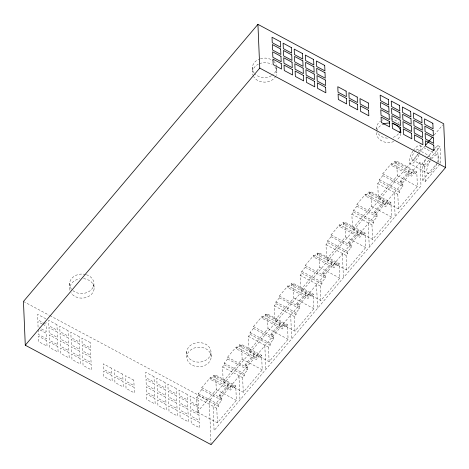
<?xml version="1.0" encoding="UTF-8"?>
<svg xmlns="http://www.w3.org/2000/svg" width="469" height="469" viewBox="0 0 469 469"><rect width="100%" height="100%" fill="white"/><g stroke="black" fill="none" stroke-linecap="round" stroke-linejoin="round"><path stroke-width="0.35" stroke-dasharray="2.35 1.76" d="M235.749 385.823L234.025 387.863L213.94 377.111L215.664 375.077L235.749 385.823L236.358 400.409L217.393 422.821L197.308 412.075L196.699 397.489L198.422 395.449L198.346 393.626L201.793 389.551L201.717 387.728L210.341 377.539L230.426 388.291M261.608 355.262L259.885 357.296L239.8 346.55L241.523 344.51L261.608 355.262L262.224 369.848L243.259 392.26L223.174 381.514L222.558 366.922L224.288 364.888L224.211 363.065L227.658 358.99L227.582 357.167L236.2 346.978L256.285 357.724M287.474 324.7L285.75 326.735L265.665 315.989L267.389 313.949L287.474 324.7L288.083 339.286L269.118 361.699L249.033 350.947L248.423 336.361L250.147 334.321L250.071 332.498L253.518 328.423L253.442 326.6L262.06 316.417L282.145 327.163M313.333 294.133L311.609 296.173L291.525 285.422L293.248 283.387L313.333 294.133L313.943 308.719L294.978 331.137L274.893 320.386L274.283 305.8L276.007 303.76L275.93 301.936L279.377 297.862L279.301 296.039L287.925 285.85L308.01 296.601M339.198 263.572L337.469 265.612L317.384 254.86L319.108 252.82L339.198 263.572L339.808 278.158L320.843 300.57L300.758 289.824L300.142 275.233L301.872 273.198L301.796 271.375L305.243 267.301L305.167 265.477L313.784 255.288L333.869 266.04M365.058 233.011L363.334 235.045L343.249 224.299L344.973 222.259L365.058 233.011L365.668 247.597L346.702 270.009L326.617 259.257L326.008 244.671L327.731 242.637L327.655 240.814L331.102 236.734L331.026 234.91L339.644 224.727L359.735 235.473M390.917 202.444L389.194 204.484L369.109 193.732L370.832 191.698L390.917 202.444L391.527 217.036L372.562 239.448L352.477 228.696L351.867 214.11L353.591 212.07L353.515 210.247L356.962 206.172L356.886 204.349L365.509 194.16L385.594 204.912M416.783 171.883L415.053 173.923L394.968 163.171L396.692 161.137L416.783 171.883L417.392 186.469L398.427 208.881L378.342 198.135L377.727 183.549L379.456 181.509L379.38 179.686L382.827 175.611L382.751 173.788L391.369 163.599L411.454 174.351M233.949 386.04L230.502 390.114L210.417 379.362L213.864 375.288L233.949 386.04L234.025 387.863M259.808 355.473L256.361 359.547L236.276 348.801L239.723 344.727L259.808 355.473L259.885 357.296M285.674 324.911L282.227 328.986L262.136 318.24L265.589 314.16L285.674 324.911L285.75 326.735M311.533 294.35L308.086 298.425L288.001 287.673L291.448 283.598L311.533 294.35L311.609 296.173M337.393 263.789L333.946 267.863L313.861 257.112L317.308 253.037L337.393 263.789L337.469 265.612M363.258 233.222L359.811 237.296L339.72 226.55L343.173 222.476L363.258 233.222L363.334 235.045M389.118 202.661L385.67 206.735L365.586 195.983L369.033 191.909L389.118 202.661L389.194 204.484M414.977 172.1L411.53 176.174L391.445 165.422L394.892 161.348L414.977 172.1L415.053 173.923M197.308 412.075L216.273 389.663L215.664 375.077M223.174 381.514L242.139 359.096L241.523 344.51M249.033 350.947L267.998 328.535L267.389 313.949M274.893 320.386L293.858 297.973L293.248 283.387M300.758 289.824L319.723 267.412L319.108 252.82M326.617 259.257L345.583 236.845L344.973 222.259M352.477 228.696L371.442 206.284L370.832 191.698M378.342 198.135L397.307 175.723L396.692 161.137M211.073 444.647L209.238 400.889L418.19 153.955M418.659 153.392L424.808 146.129M434.259 134.955L442.771 124.901M227.84 385.125L227.916 386.948L219.293 397.132L219.216 395.308L227.84 385.125L230.349 386.468L230.502 390.114M253.7 354.558L253.776 356.381L245.152 366.57L245.076 364.747L253.7 354.558L256.209 355.901L256.361 359.547M279.559 323.997L279.635 325.82L271.018 336.009L270.941 334.186L279.559 323.997L282.068 325.339L282.227 328.986M305.425 293.436L305.501 295.259L296.877 305.442L296.801 303.619L305.425 293.436L307.934 294.778L308.086 298.425M331.284 262.869L331.36 264.692L322.736 274.881L322.66 273.058L331.284 262.869L333.793 264.217L333.946 267.863M357.144 232.307L357.22 234.131L348.602 244.32L348.526 242.496L357.144 232.307L359.653 233.65L359.811 237.296M383.009 201.746L383.085 203.569L374.461 213.758L374.385 211.935L383.009 201.746L385.518 203.089L385.67 206.735M408.868 171.179L408.945 173.008L400.321 183.191L400.245 181.368L408.868 171.179L411.377 172.528L411.53 176.174M217.393 422.821L216.784 408.235L218.507 406.201L218.431 404.378L221.878 400.303L221.726 396.651L219.216 395.308M243.259 392.26L242.649 377.674L244.372 375.634L244.296 373.811L247.743 369.736L247.591 366.09L245.076 364.747M269.118 361.699L268.508 347.113L270.232 345.073L270.156 343.249L273.603 339.175L273.45 335.528L270.941 334.186M294.978 331.137L294.368 316.546L296.091 314.511L296.015 312.688L299.462 308.614L299.31 304.967L296.801 303.619M320.843 300.57L320.233 285.984L321.957 283.95L321.881 282.121L325.328 278.047L325.175 274.4L322.66 273.058M346.702 270.009L346.093 255.423L347.816 253.383L347.74 251.56L351.187 247.485L351.035 243.839L348.526 242.496M372.562 239.448L371.952 224.856L373.676 222.822L373.6 220.999L377.047 216.924L376.894 213.278L374.385 211.935M398.427 208.881L397.818 194.295L399.541 192.261L399.465 190.437L402.912 186.363L402.76 182.711L400.245 181.368M439.805 164.297L425.231 181.521L422.716 180.178L422.03 163.763L426.262 158.762M426.731 158.211L432.846 150.983M435.197 148.204L437.548 145.431L440.057 146.774L440.743 163.183L438.234 161.84L437.548 145.431M425.231 181.521L424.539 165.111L440.057 146.774M422.716 180.178L438.234 161.84M420.013 145.642L437.589 155.046M417.832 149.658L429.885 156.107M422.03 163.763L424.539 165.111M412.304 159.823L424.357 166.272A5.786 2.058 -61.8 0 0 429.54 160.902M412.937 151.094A10.359 3.682 -61.8 0 0 410.123 163.839L427.693 173.243M397.307 175.723L417.392 186.469M382.751 173.788L402.836 184.534M382.827 175.611L402.912 186.363M379.38 179.686L399.465 190.437M379.456 181.509L399.541 192.261M377.727 183.549L397.818 194.295M371.442 206.284L391.527 217.036M356.886 204.349L376.97 215.101M356.962 206.172L377.047 216.924M353.515 210.247L373.6 220.999M353.591 212.07L373.676 222.822M351.867 214.11L371.952 224.856M345.583 236.845L365.668 247.597M331.026 234.91L351.111 245.662M331.102 236.734L351.187 247.485M327.655 240.814L347.74 251.56M327.731 242.637L347.816 253.383M326.008 244.671L346.093 255.423M319.723 267.412L339.808 278.158M305.167 265.477L325.252 276.223M305.243 267.301L325.328 278.047M301.796 271.375L321.881 282.121M301.872 273.198L321.957 283.95M300.142 275.233L320.233 285.984M293.858 297.973L313.943 308.719M279.301 296.039L299.386 306.79M279.377 297.862L299.462 308.614M275.93 301.936L296.015 312.688M276.007 303.76L296.091 314.511M274.283 305.8L294.368 316.546M267.998 328.535L288.083 339.286M253.442 326.6L273.527 337.352M253.518 328.423L273.603 339.175M250.071 332.498L270.156 343.249M250.147 334.321L270.232 345.073M248.423 336.361L268.508 347.113M242.139 359.096L262.224 369.848M227.582 357.167L247.667 367.913M227.658 358.99L247.743 369.736M224.211 363.065L244.296 373.811M224.288 364.888L244.372 375.634M222.558 366.922L242.649 377.674M216.273 389.663L236.358 400.409M201.717 387.728L221.802 398.48M201.793 389.551L221.878 400.303M198.346 393.626L218.431 404.378M23.45 301.456L49.257 315.268M49.902 315.608L209.238 400.889M198.422 395.449L218.507 406.201M196.699 397.489L216.784 408.235M45.862 318.797L37.543 314.347L37.772 319.817L42.89 322.555M43.535 322.895L46.091 324.267L46.009 322.215M42.327 324.038L37.848 321.64L38.077 327.11M42.966 324.378L46.167 326.09L46.396 331.56L39.361 327.796M40.076 329.959L46.472 333.383L46.707 338.853L38.388 334.403L38.182 329.613M394.892 161.348L394.968 163.171M394.136 192.9L395.133 216.608M391.369 163.599L391.445 165.422M376.337 127.849L376.396 129.309M369.033 191.909L369.109 193.732M368.276 223.467L369.267 247.169M365.509 194.16L365.586 195.983M343.173 222.476L343.249 224.299M342.417 254.028L343.408 277.73M339.644 224.727L339.72 226.55M317.308 253.037L317.384 254.86M316.552 284.589L317.548 308.291M313.784 255.288L313.861 257.112M291.448 283.598L291.525 285.422M290.692 315.15L291.683 338.858M287.925 285.85L288.001 287.673M276.657 68.404L276.851 72.959M265.589 314.16L265.665 315.989M264.833 345.717L265.823 369.42M252.369 67.243L252.557 71.804M262.06 316.417L262.136 318.24M239.723 344.727L239.8 346.55M238.967 376.279L239.964 399.981M236.2 346.978L236.276 348.801M213.864 375.288L213.94 377.111M210.968 352.952A12.188 9.755 -2.4 0 1 191.927 360.526A12.188 9.755 -2.4 0 1 193.574 343.642A12.188 9.755 -2.4 0 1 210.968 352.952L211.161 357.513A12.188 9.755 -2.4 0 1 192.114 365.081A12.188 9.755 -2.4 0 1 193.761 348.203A12.188 9.755 -2.4 0 1 211.161 357.513M210.341 377.539L210.417 379.362M186.68 351.791L186.867 356.352M93.906 284.378L94.093 288.939M69.611 283.223L69.805 287.778M431.621 158.903A10.359 3.682 -61.8 0 1 437.688 155.116A10.359 3.682 -61.8 0 1 437.219 163.03M436.703 164.238A10.359 3.682 -61.8 0 1 427.593 173.178A10.359 3.682 -61.8 0 1 430.876 159.952M413.3 150.543A10.359 3.682 -61.8 0 1 419.562 145.472A10.359 3.682 -61.8 0 1 420.277 151.839M419.128 154.829A10.359 3.682 -61.8 0 1 410.123 163.839M427.828 156.839A5.786 2.058 -61.8 0 1 430.319 158.346M424.357 166.272A5.786 2.058 -61.8 0 1 426.133 158.844M415.774 150.391A5.786 2.058 -61.8 0 1 418.272 151.897M417.486 154.453A5.786 2.058 -61.8 0 1 412.099 159.642A5.786 2.058 -61.8 0 1 414.924 151.276M274.916 66.909A12.188 9.755 -2.4 0 1 276.188 75.462M275.901 76.06A12.188 9.755 -2.4 0 1 264.95 82.139A12.188 9.755 -2.4 0 1 253.711 76.752M253.395 76.177A12.188 9.755 -2.4 0 1 258.337 64.153M259.457 63.655A12.188 9.755 -2.4 0 1 271.598 64.23M400.807 133.384A12.188 9.755 -2.4 0 1 396.581 140.108M393.913 141.532A12.188 9.755 -2.4 0 1 377.668 137.177A12.188 9.755 -2.4 0 1 383.413 124.074M83.535 278.656A12.188 9.755 -2.4 0 1 91.813 293.946A12.188 9.755 -2.4 0 1 70.954 292.732M69.975 290.323A12.188 9.755 -2.4 0 1 79.724 278.797M276.681 67.126A12.188 9.755 -2.4 0 1 272.43 75.122M271.416 75.761A12.188 9.755 -2.4 0 1 255.253 74.307M254.298 73.299A12.188 9.755 -2.4 0 1 259.263 59.094M260.442 58.684A12.188 9.755 -2.4 0 1 273.239 60.882M273.773 61.339A12.188 9.755 -2.4 0 1 276.493 65.859M398.521 133.8A12.188 9.755 -2.4 0 1 391.943 137.734M387.529 138.173A12.188 9.755 -2.4 0 1 376.894 131.619M376.314 129.127A12.188 9.755 -2.4 0 1 380.564 121.125M382.112 120.205A12.188 9.755 -2.4 0 1 383.232 119.701M390.695 118.798A12.188 9.755 -2.4 0 1 399.107 123.499M86.413 274.711A12.188 9.755 -2.4 0 1 91.619 289.385A12.188 9.755 -2.4 0 1 72.496 290.282M71.546 289.273A12.188 9.755 -2.4 0 1 72.191 277.906A12.188 9.755 -2.4 0 1 85.821 274.535M420.001 162.338L213.108 406.84L214.099 430.548L420.992 186.041L420.001 162.338M56.954 324.736L48.635 320.28L48.864 325.75L57.183 330.205L56.954 324.736M68.046 330.668L59.727 326.219L59.956 331.689L68.275 336.138L68.046 330.668M79.138 336.607L70.819 332.152L71.048 337.627L79.367 342.077L79.138 336.607M90.23 342.54L81.911 338.09L82.139 343.56L90.458 348.016L90.23 342.54M154.008 376.677L145.689 372.222L145.918 377.692L154.237 382.147L154.008 376.677M165.1 382.61L156.781 378.161L157.009 383.63L165.328 388.086L165.1 382.61M176.192 388.549L167.873 384.099L168.101 389.569L176.42 394.019L176.192 388.549M187.283 394.488L178.965 390.032L179.193 395.502L187.512 399.957L187.283 394.488M198.375 400.42L190.056 395.971L190.285 401.441L198.604 405.89L198.375 400.42M57.259 332.029L48.94 327.573L49.169 333.043L57.488 337.498L57.259 332.029M68.351 337.961L60.032 333.512L60.261 338.981L68.58 343.431L68.351 337.961M79.443 343.9L71.124 339.45L71.352 344.92L79.671 349.37L79.443 343.9M90.535 349.839L82.216 345.383L82.444 350.853L90.763 355.309L90.535 349.839M154.313 383.97L145.994 379.521L146.222 384.99L154.541 389.44L154.313 383.97M165.405 389.909L157.086 385.454L157.314 390.923L165.633 395.379L165.405 389.909M176.496 395.842L168.178 391.392L168.406 396.862L176.725 401.312L176.496 395.842M187.588 401.781L179.269 397.325L179.498 402.795L187.817 407.25L187.588 401.781M198.68 407.713L190.361 403.264L190.59 408.734L198.909 413.183L198.68 407.713M57.564 339.322L49.245 334.866L49.48 340.342L57.798 344.791L57.564 339.322M68.656 345.254L60.337 340.805L60.571 346.274L68.89 350.73L68.656 345.254M79.748 351.193L71.429 346.743L71.663 352.213L79.982 356.663L79.748 351.193M90.839 357.132L82.521 352.676L82.755 358.146L91.074 362.601L90.839 357.132M111.64 368.259L103.321 363.809L103.549 369.279L111.868 373.729L111.64 368.259M122.731 374.198L114.413 369.742L114.641 375.212L122.96 379.667L122.731 374.198M133.823 380.13L125.504 375.681L125.733 381.15L134.052 385.606L133.823 380.13M154.618 391.263L146.299 386.814L146.533 392.283L154.852 396.733L154.618 391.263M165.709 397.202L157.391 392.746L157.625 398.216L165.944 402.672L165.709 397.202M176.801 403.135L168.482 398.685L168.717 404.155L177.036 408.605L176.801 403.135M187.893 409.074L179.574 404.618L179.809 410.088L188.128 414.543L187.893 409.074M198.985 415.006L190.666 410.557L190.901 416.026L199.219 420.476L198.985 415.006M46.783 340.676L38.464 336.226L38.693 341.696L47.011 346.145L46.783 340.676M57.875 346.614L49.556 342.165L49.784 347.635L58.103 352.084L57.875 346.614M68.966 352.553L60.648 348.098L60.876 353.567L69.195 358.023L68.966 352.553M80.058 358.486L71.739 354.036L71.968 359.506L80.287 363.956L80.058 358.486M91.15 364.425L82.831 359.969L83.06 365.439L91.379 369.894L91.15 364.425M111.944 375.552L103.626 371.102L103.854 376.572L112.173 381.021L111.944 375.552M123.036 381.49L114.717 377.041L114.946 382.511L123.265 386.96L123.036 381.49M134.128 387.429L125.809 382.974L126.038 388.443L134.357 392.899L134.128 387.429M154.928 398.556L146.609 394.107L146.838 399.576L155.157 404.026L154.928 398.556M166.02 404.495L157.701 400.039L157.93 405.509L166.249 409.965L166.02 404.495M177.112 410.428L168.793 405.978L169.022 411.448L177.341 415.897L177.112 410.428M188.204 416.366L179.885 411.911L180.114 417.387L188.432 421.836L188.204 416.366M199.296 422.305L190.977 417.85L191.205 423.319L199.524 427.775L199.296 422.305"/><path stroke-width="0.7" d="M257.927 24.353L23.45 301.456L25.285 345.213L211.073 444.647L445.55 167.544L443.715 123.787L257.927 24.353L259.762 68.111L25.285 345.213M425.752 145.015L432.371 137.194M433.315 150.432L434.253 149.318M259.762 68.111L445.55 167.544M383.413 124.074A12.188 9.755 -2.4 0 1 389.616 123.06M392.729 123.54A12.188 9.755 -2.4 0 1 400.848 132.75M400.538 129.643A12.188 9.755 -2.4 0 1 399.336 132.692M280.339 41.694L272.02 37.239L272.249 42.714L280.568 47.164L280.339 41.694M291.431 47.633L283.112 43.177L283.34 48.647L291.659 53.103L291.431 47.633M302.523 53.566L294.204 49.116L294.432 54.586L302.751 59.035L302.523 53.566M313.614 59.504L305.296 55.049L305.524 60.519L313.843 64.974L313.614 59.504M324.706 65.437L316.387 60.988L316.616 66.457L324.935 70.907L324.706 65.437M388.484 99.575L380.166 95.119L380.394 100.589L388.713 105.044L388.484 99.575M399.576 105.507L391.257 101.058L391.486 106.527L399.805 110.977L399.576 105.507M410.668 111.446L402.349 106.991L402.578 112.46L410.897 116.916L410.668 111.446M421.76 117.379L413.441 112.929L413.67 118.399L421.989 122.855L421.76 117.379M432.852 123.318L424.533 118.868L424.762 124.338L433.08 128.787L432.852 123.318M280.644 48.987L272.325 44.537L272.553 50.007L280.872 54.457L280.644 48.987M291.736 54.926L283.417 50.47L283.645 55.94L291.964 60.395L291.736 54.926M302.827 60.859L294.509 56.409L294.737 61.879L303.056 66.328L302.827 60.859M313.919 66.797L305.6 62.342L305.829 67.812L314.148 72.267L313.919 66.797M325.011 72.73L316.692 68.281L316.921 73.75L325.24 78.2L325.011 72.73M388.789 106.868L380.47 102.412L380.699 107.882L389.018 112.337L388.789 106.868M399.881 112.8L391.562 108.351L391.791 113.82L400.11 118.27L399.881 112.8M410.973 118.739L402.654 114.289L402.883 119.759L411.202 124.209L410.973 118.739M422.065 124.678L413.746 120.222L413.975 125.692L422.293 130.148L422.065 124.678M433.157 130.611L424.838 126.161L425.066 131.631L433.385 136.08L433.157 130.611M280.954 56.28L272.636 51.83L272.864 57.3L281.183 61.75L280.954 56.28M292.046 62.219L283.727 57.763L283.956 63.233L292.275 67.688L292.046 62.219M303.138 68.152L294.819 63.702L295.048 69.172L303.367 73.621L303.138 68.152M314.23 74.09L305.911 69.635L306.14 75.11L314.459 79.56L314.23 74.09M325.322 80.023L317.003 75.573L317.232 81.043L325.55 85.499L325.322 80.023M346.116 91.156L337.797 86.706L338.026 92.176L346.345 96.626L346.116 91.156M357.208 97.095L348.889 92.639L349.118 98.109L357.437 102.564L357.208 97.095M368.3 103.028L359.981 98.578L360.21 104.048L368.528 108.497L368.3 103.028M389.1 114.16L380.781 109.705L381.01 115.181L389.329 119.63L389.1 114.16M400.192 120.093L391.873 115.644L392.102 121.113L400.42 125.569L400.192 120.093M411.284 126.032L402.965 121.582L403.193 127.052L411.512 131.502L411.284 126.032M422.376 131.971L414.057 127.515L414.285 132.985L422.604 137.44L422.376 131.971M433.467 137.904L425.149 133.454L425.377 138.924L433.696 143.373L433.467 137.904M281.259 63.573L272.94 59.123L273.169 64.593L281.488 69.043L281.259 63.573M292.351 69.512L284.032 65.056L284.261 70.526L292.58 74.981L292.351 69.512M303.443 75.445L295.124 70.995L295.353 76.465L303.672 80.914L303.443 75.445M314.535 81.383L306.216 76.934L306.445 82.403L314.763 86.853L314.535 81.383M325.627 87.322L317.308 82.866L317.536 88.336L325.855 92.792L325.627 87.322M346.421 98.449L338.102 93.999L338.331 99.469L346.65 103.919L346.421 98.449M357.513 104.388L349.194 99.932L349.423 105.402L357.741 109.857L357.513 104.388M368.605 110.321L360.286 105.871L360.514 111.341L368.833 115.79L368.605 110.321M389.405 121.453L381.086 117.004L381.315 122.473L389.633 126.923L389.405 121.453M400.497 127.392L392.178 122.937L392.406 128.406L400.725 132.862L400.497 127.392M411.589 133.325L403.27 128.875L403.498 134.345L411.817 138.795L411.589 133.325M422.68 139.264L414.362 134.808L414.59 140.278L422.909 144.733L422.68 139.264M433.772 145.197L425.453 140.747L425.682 146.217L434.001 150.666L433.772 145.197"/></g></svg>
